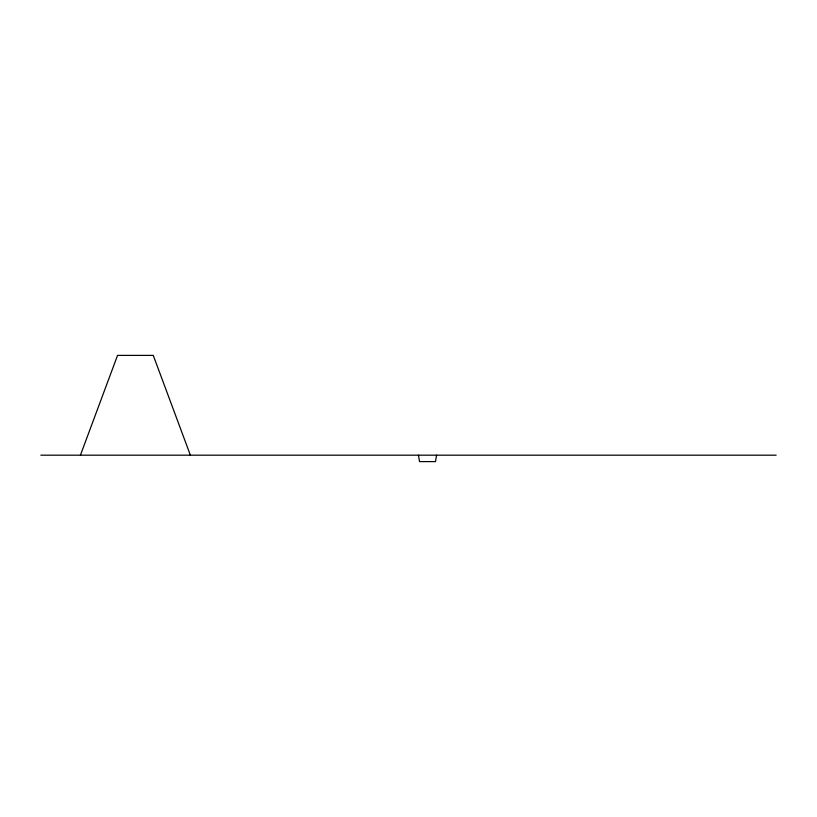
<?xml version="1.0" encoding="UTF-8"?>
<svg xmlns="http://www.w3.org/2000/svg" width="817" height="817" viewBox="0 0 817 817"><rect width="100%" height="100%" fill="white"/><g stroke="black" fill="none" stroke-linecap="round" stroke-linejoin="round"><path stroke-width="1.23" d="M436.574 455.181L435.492 461.605L419.54 461.605L418.447 455.181M80.434 455.181L117.536 355.395L153.269 355.395L190.371 455.181M40.85 455.181L776.15 455.181"/></g></svg>
